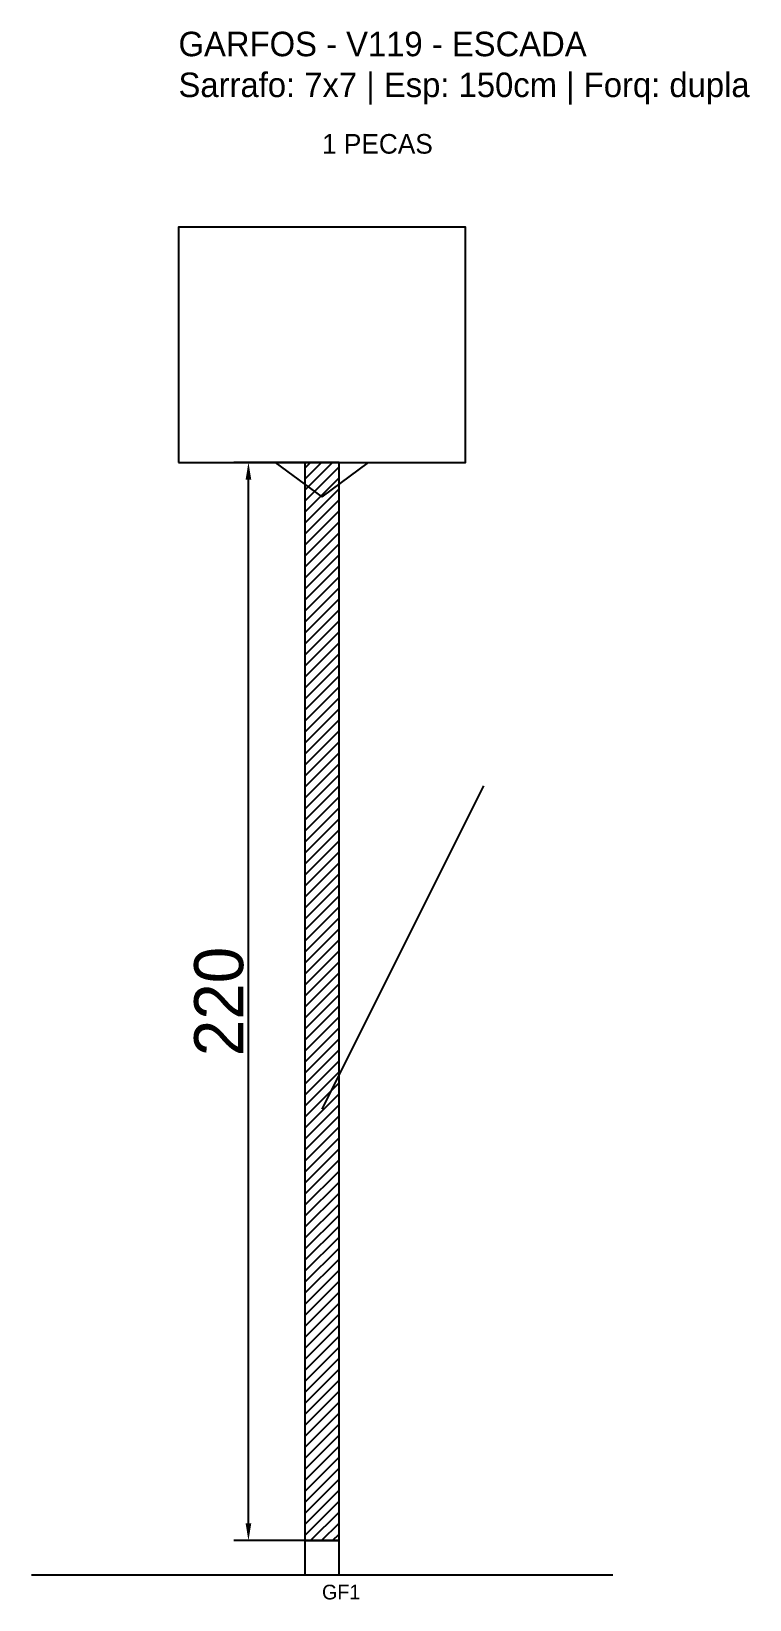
# Model space of a CAD drawing. Header units: metres. Extents: x -30 to 116, y -12 to 308.
import ezdxf

# ---------------------------------------------------------------- set-up
doc = ezdxf.new("R2010")
doc.units = ezdxf.units.M
for name, color, linetype in [('BARRA_ANCORAGEM', 1, 'Continuous'), ('COTA', 241, 'Continuous'), ('GARFOS OK', 3, 'Continuous'), ('NOME DA VIGA', 6, 'Continuous'), ('SARR_7x7', 40, 'Continuous'), ('VIGAS', 3, 'Continuous')]:
    doc.layers.add(name, color=color, linetype=linetype)
doc.dimstyles.new('EZ DXF', dxfattribs={"dimtxt": 10, "dimasz": 3.5, "dimexe": 3, "dimexo": 1.5, "dimgap": 1, "dimtad": 1, "dimdec": 1, "dimdsep": 46, "dimcen": 2.5, "dimazin": 3, "dimtfac": 1, "dimtmove": 0, "dimatfit": 3})

msp = doc.modelspace()

# ---------------------------------------------------------------- hatches: boundary and pattern name
at = {"layer": 'COTA'}
h = msp.add_hatch(dxfattribs=at)
h.set_pattern_fill('ANSI31', scale=0.5)
h.paths.add_polyline_path([(25.76, 0), (32.76, 0), (32.76, 220), (25.76, 220)])

# ---------------------------------------------------------------- linework, layer by layer
at = {"layer": 'BARRA_ANCORAGEM'}
msp.add_line((29.26, 88), (62.26, 154), dxfattribs=at)
at = {"layer": 'GARFOS OK'}
for p, q in [((29.26, 213), (19.76, 220)), ((19.76, 220), (38.76, 220)), ((29.26, 213), (38.76, 220))]:
    msp.add_line(p, q, dxfattribs=at)
at = {"layer": 'GARFOS OK', "linetype": 'CONTINUOUS'}
msp.add_line((-30, -7), (88.53, -7), dxfattribs=at)
at = {"layer": 'GARFOS OK'}
msp.add_lwpolyline([(25.76, 0), (32.76, 0), (32.76, 220), (25.76, 220), (25.76, 0)], dxfattribs=at)
at = {"layer": 'SARR_7x7'}
msp.add_lwpolyline([(25.76, -7), (32.76, -7), (32.76, 0), (25.76, 0), (25.76, -7)], dxfattribs=at)
at = {"layer": 'VIGAS'}
msp.add_lwpolyline([(0, 220), (58.53, 220), (58.53, 268), (0, 268), (0, 220)], dxfattribs=at)

# ---------------------------------------------------------------- texts
at = {"layer": 'NOME DA VIGA'}
for s, height, p in [('1 PECAS', 4, (29.26, 283)), ('GF1', 3, (29.26, -12))]:
    msp.add_text(s, height=height, dxfattribs=at).set_placement(p)
at = {"layer": 'NOME DA VIGA', "insert": (0, 293), "char_height": 5, "attachment_point": 7}
msp.add_mtext('GARFOS - V119 - ESCADA\\PSarrafo: 7x7 | Esp: 150cm | Forq: dupla', dxfattribs=at)

# ---------------------------------------------------------------- dimensions: what is measured, and where the dimension line sits
at = {"layer": 'COTA'}
msp.add_linear_dim(base=(14.26, 0), p1=(29.26, 0), p2=(29.26, 220), angle=90, dimstyle='EZ DXF', dxfattribs=at).render()

doc.saveas('drawing.dxf')
